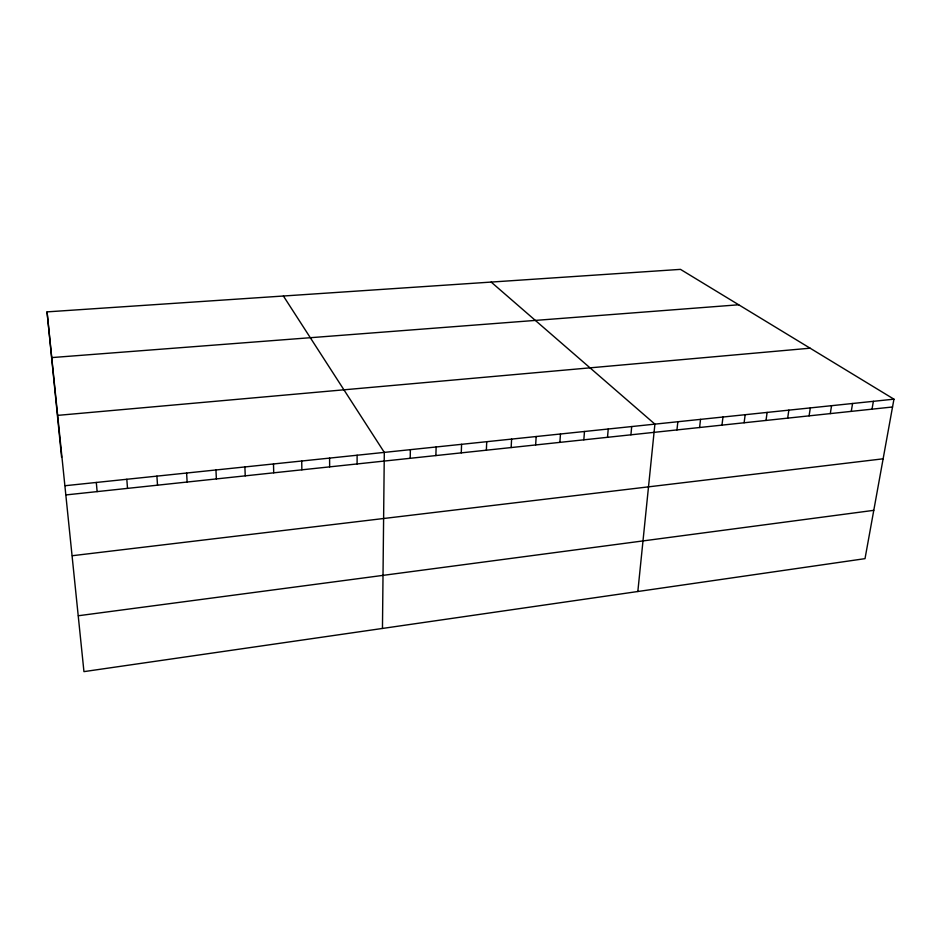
<?xml version="1.0" encoding="UTF-8"?>
<svg xmlns="http://www.w3.org/2000/svg" width="941" height="941" viewBox="0 0 941 941"><rect width="100%" height="100%" fill="white"/><g stroke="black" fill="none" stroke-linecap="round" stroke-linejoin="round"><path stroke-width="1.41" d="M357.098 463.948L357.11 455.232M382.458 628.447L384.304 452.386L283.406 296.015M410.205 458.302L410.37 449.669M435.883 455.562L436.13 446.975M461.266 452.868L461.584 444.317M486.356 450.198L486.732 441.694M511.151 447.551L511.598 439.094M535.652 444.952L536.17 436.53M559.883 442.376L560.471 434.001M583.832 439.823L584.479 431.484M607.51 437.306L608.227 429.014M630.917 434.813L631.693 426.555M637.833 591.513L654.901 424.132L491.167 282.077M676.955 429.919L677.849 421.744M699.586 427.508L700.539 419.368M721.97 425.12L722.982 417.028M744.108 422.768L745.178 414.71M766.009 420.439L767.127 412.417M787.676 418.133L788.84 410.147M809.095 415.851L810.319 407.912M830.291 413.605L831.562 405.689M851.264 411.37L852.581 403.489M872.013 409.159L873.377 401.325M893.95 399.172L865.014 558.648L83.949 671.627L47.05 311.871L680.484 269.373L893.95 399.172L65.411 485.685M78.385 615.743L873.777 510.34M72.398 555.708L883.128 458.808M66.329 494.884L892.538 406.983M57.977 415.346L810.107 348.194M51.884 357.58L738.709 304.778M47.05 311.871L61.6 457.255M96.311 482.462L97.123 491.614M126.812 479.275L127.517 488.379M156.9 476.134L157.523 485.18M186.612 473.029L187.13 482.027M215.948 469.971L216.371 478.922M244.895 466.948L245.236 475.852M273.49 463.96L273.725 472.817M301.708 461.019L301.873 469.83M329.585 458.102L329.656 466.865"/></g></svg>
